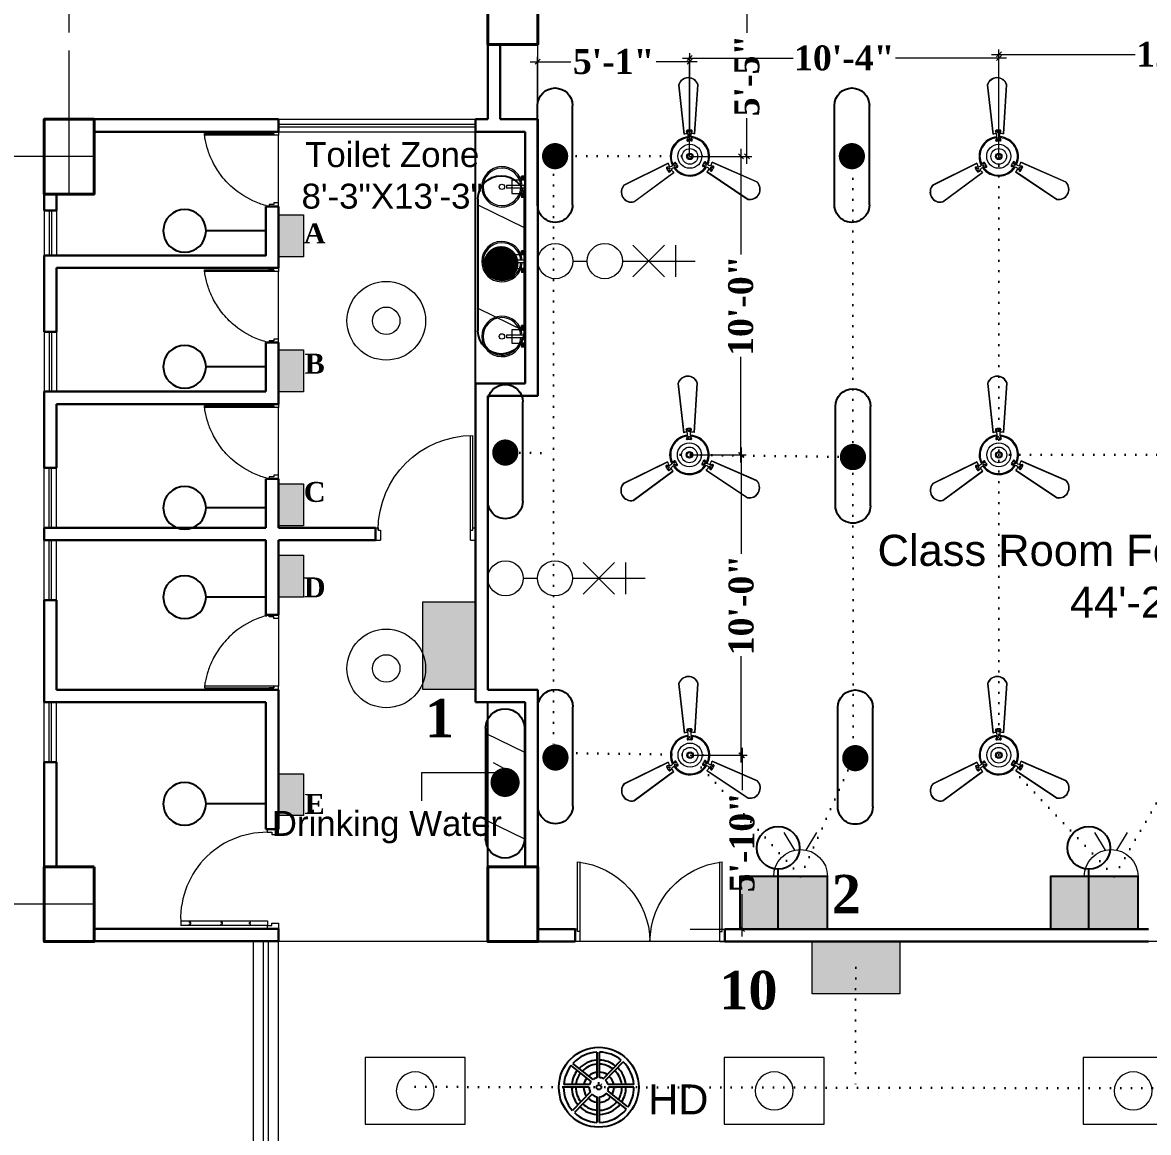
# Model space of a CAD drawing. Header units: inches. Extents: x -12 to 20935469, y -1604 to 24729220.
# Drawn here: x 20824035.2 to 20824486.9, y 24650035 to 24650480.2 of the extents above; entities that cross this region are included whole.
import ezdxf

# ---------------------------------------------------------------- set-up
doc = ezdxf.new("R2010")
doc.units = ezdxf.units.IN
doc.header["$LTSCALE"] = 0.03
doc.header["$MEASUREMENT"] = 0
doc.header["$PDMODE"] = 32
doc.header["$PDSIZE"] = 15
for name, pattern in [('ACAD_ISO02W100', [15, 12, -3]), ('ACAD_ISO08W100', [36, 24, -3, 6, -3]), ('DOT', [0.25, 0, -0.25])]:
    doc.linetypes.add(name, pattern=pattern)
for name, color, linetype, lineweight in [('0-elect.fixture-3 fan', 200, 'Continuous', 20), ('2', 7, 'Continuous', 9), ('CL BOX', 90, 'ACAD_ISO02W100', 0), ('column', 1, 'Continuous', 40), ('Dimiention', 75, 'Continuous', 18), ('Door', 7, 'Continuous', 18), ('E-CF', 4, 'Continuous', 30), ('Glass Line', 252, 'Continuous', 9), ('Grid Line', 252, 'Continuous', 18), ('Hatch', 253, 'Continuous', 15), ('line', 7, 'Continuous', 9), ('Main Wall', 7, 'Continuous', 30), ('STAIR', 46, 'Continuous', 15), ('TOILET FIXTURE', 142, 'Continuous', 5), ('wind.', 150, 'Continuous', 20)]:
    doc.layers.add(name, color=color, linetype=linetype, lineweight=lineweight)
for name, color, linetype in [('DIM TEXT 2025', 7, 'Continuous'), ('FUR', 251, 'Continuous'), ('H', 154, 'Continuous'), ('heat detactor', 8, 'Continuous'), ('SB TEXT', 215, 'DOT'), ('TEXT', 7, 'Continuous'), ('w', 188, 'DOT')]:
    doc.layers.add(name, color=color, linetype=linetype)
doc.styles.add('2', font='swisscl.ttf')
doc.styles.add('RomanS', font='arial.ttf', dxfattribs={"height": 12})
doc.styles.get("Standard").update_dxf_attribs({"font": 'timesbd.ttf'})
doc.dimstyles.new('Standard 8', dxfattribs={"dimtxt": 7, "dimasz": 2, "dimexe": 2, "dimexo": 2, "dimgap": 2, "dimtad": 0, "dimdec": 0, "dimzin": 3, "dimdsep": 46, "dimlunit": 4, "dimtxsty": 'Standard', "dimblk": 'OBLIQUE', "dimcen": 3, "dimdle": 3, "dimclrd": 256, "dimclre": 256, "dimclrt": 256, "dimadec": 0, "dimazin": 0, "dimtfac": 1, "dimtdec": 0, "dimtix": 1, "dimtofl": 0, "dimtmove": 0, "dimatfit": 0, "dimldrblk": 'OBLIQUE', "dimfxl": 1, "dimtolj": 1, "dimtzin": 0, "dimlwd": -1, "dimlwe": -1, "dimarcsym": 0})

# ---------------------------------------------------------------- blocks, each defined once
blk = doc.blocks.new('A$C36295410')
at = {"layer": 'Door'}
for p, q in [((1, 4), (1, 32)), ((2, 0), (2, 31.98)), ((58, 0), (58, 31.98)), ((59, 4), (59, 32)), ((1, 5), (0, 5)), ((59, 5), (60, 5)), ((2, 4), (1, 4)), ((58, 4), (59, 4)), ((2, 0), (0, 0)), ((58, 0), (60, 0))]:
    blk.add_line(p, q, dxfattribs=at)
for centre, start, end in [((-2.53, -0.34), 0.5906, 83.7783), ((62.53, -0.34), 96.2217, 179.4094)]:
    blk.add_arc(centre, 32.53, start, end, dxfattribs=at)
blk = doc.blocks.new('sssss-flat-876')
at = {"layer": 'Door', "linetype": 'Continuous', "ltscale": 3}
blk.add_line((3666.52, 84027.2), (3666.52, 84055.74), dxfattribs=at)
at = {"layer": 'Door', "linetype": 'Continuous', "ltscale": 3, "extrusion": (-7.21527e-09, -3.35624e-18, 1), "elevation": 0}
for points in [[(3666.52, 84057.2), (3666.52, 84055.74), (3668.35, 84055.74), (3668.35, 84056.47), (3670.18, 84056.47), (3670.18, 84057.2)], [(3668.35, 84055.74), (3696.16, 84055.74), (3696.16, 84056.47), (3668.35, 84056.47)]]:
    blk.add_lwpolyline(points, close=True, dxfattribs=at)
at = {"layer": 'Door', "linetype": 'Continuous', "ltscale": 3, "flags": 128}
blk.add_lwpolyline([(3670.18, 84027.2, 0.04096), (3675.47, 84028.9, 0.082496), (3684.93, 84034.78, 0.052187), (3689.72, 84039.97, 0.043988), (3692.86, 84045.05, 0.036571), (3694.75, 84049.63, 0.034751), (3695.92, 84054.2, 0.011435), (3696.16, 84055.74)], format="xyb", dxfattribs=at)
at = {"layer": 'Door', "linetype": 'Continuous', "ltscale": 3}
blk.add_lwpolyline([(3666.52, 84027.2), (3666.52, 84028.66), (3668.35, 84028.66), (3668.35, 84027.93), (3670.18, 84027.93), (3670.18, 84027.2)], close=True, dxfattribs=at)
blk = doc.blocks.new('Door_45')
at = {"layer": 'Door'}
for p, q in [((1.5, 4.97), (1.5, 43.97)), ((3.5, 44.03), (3.5, 4.97)), ((1.5, 40.03), (2.25, 40.03)), ((2.25, 40.03), (2.25, 39.53)), ((2.25, 39.53), (2.75, 39.53)), ((2.75, 39.53), (2.75, 40.03)), ((2.75, 40.03), (3.5, 40.03)), ((1.5, 25.77), (2.25, 25.77)), ((2.25, 25.77), (2.25, 25.27)), ((2.75, 25.77), (3.5, 25.77)), ((2.75, 25.27), (2.75, 25.77)), ((2.25, 25.27), (2.75, 25.27)), ((1.5, 12.57), (2.25, 12.57)), ((2.25, 12.57), (2.25, 13.07)), ((2.25, 13.07), (2.75, 13.07)), ((2.75, 13.07), (2.75, 12.57)), ((2.75, 12.57), (3.5, 12.57)), ((0, -0.03), (0, 4.97)), ((0, 4.97), (1.5, 4.97)), ((3.5, 4.97), (1.5, 4.97)), ((1.5, 4.97), (1.5, 2.97)), ((1.5, 2.97), (2.5, 2.97)), ((2.5, 2.97), (2.5, -0.03)), ((42.5, 3), (42.5, -0.03)), ((43.5, 3), (42.5, 3)), ((45, 5), (43.5, 5)), ((43.5, 5), (43.5, 3)), ((45, -0.03), (45, 5)), ((2.5, -0.03), (0, -0.03)), ((42.5, -0.03), (45, -0.03))]:
    blk.add_line(p, q, dxfattribs=at)
blk.add_arc((4.66, 5.26), 38.84, 359.6233, 94.6685, dxfattribs=at)
blk = doc.blocks.new('7-flat-72')
at = {"layer": 'Glass Line', "color": 8, "ltscale": 20}
for p, q in [((-64476.55, 376959.41), (-64476.55, 376966.61)), ((-64475.47, 376966.61), (-64476.55, 376966.61)), ((-64475.47, 376959.41), (-64475.47, 376966.61)), ((-64478.71, 376960.49), (-64480.33, 376960.49)), ((-64480.33, 376959.52), (-64480.33, 376960.49)), ((-64478.71, 376959.52), (-64480.33, 376959.52)), ((-64480.33, 376959.05), (-64480.33, 376959.41)), ((-64478.71, 376959.41), (-64480.33, 376959.41)), ((-64478.71, 376959.05), (-64480.33, 376959.05)), ((-64480.28, 376959.52), (-64480.28, 376960.49)), ((-64480.15, 376959.52), (-64480.15, 376960.49)), ((-64480.15, 376959.41), (-64480.15, 376959.52)), ((-64479.92, 376959.52), (-64479.92, 376960.49)), ((-64479.52, 376959.52), (-64479.52, 376960.49)), ((-64479.13, 376959.52), (-64479.13, 376960.49)), ((-64478.9, 376959.52), (-64478.9, 376960.49)), ((-64478.89, 376959.41), (-64478.89, 376959.52)), ((-64478.77, 376959.52), (-64478.77, 376960.49)), ((-64478.71, 376959.52), (-64478.71, 376960.49)), ((-64478.71, 376959.05), (-64478.71, 376959.41)), ((-64475.11, 376959.41), (-64476.91, 376959.41)), ((-64476.91, 376959.05), (-64476.91, 376959.41)), ((-64475.11, 376959.05), (-64476.91, 376959.05)), ((-64475.11, 376959.05), (-64475.11, 376959.41)), ((-64473.31, 376960.49), (-64471.69, 376960.49)), ((-64473.31, 376959.52), (-64473.31, 376960.49)), ((-64473.31, 376959.52), (-64471.69, 376959.52)), ((-64473.31, 376959.05), (-64473.31, 376959.41)), ((-64473.31, 376959.41), (-64471.69, 376959.41)), ((-64473.31, 376959.05), (-64471.69, 376959.05)), ((-64473.26, 376959.52), (-64473.26, 376960.49)), ((-64473.13, 376959.52), (-64473.13, 376960.49)), ((-64473.13, 376959.41), (-64473.13, 376959.52)), ((-64472.9, 376959.52), (-64472.9, 376960.49)), ((-64472.5, 376959.52), (-64472.5, 376960.49)), ((-64472.11, 376959.52), (-64472.11, 376960.49)), ((-64471.88, 376959.52), (-64471.88, 376960.49)), ((-64471.87, 376959.41), (-64471.87, 376959.52)), ((-64471.75, 376959.52), (-64471.75, 376960.49)), ((-64471.69, 376959.52), (-64471.69, 376960.49)), ((-64471.69, 376959.05), (-64471.69, 376959.41))]:
    blk.add_line(p, q, dxfattribs=at)
blk.add_circle((-64476.02, 376968.4, 0), 1.08, dxfattribs=at)
for radius, start, end in [(8.1, 273.8334, 266.1883), (7.55, 274.115, 265.9068)]:
    blk.add_arc((-64476.02, 376968.4, 0), radius, start, end, dxfattribs=at)
blk = doc.blocks.new('SFSFSFS-flat-72')
at = {"layer": 'TOILET FIXTURE', "ltscale": 0.2}
blk.add_lwpolyline([(-3918.47, -3608.1), (-3918.47, -3602.7), (-3923.87, -3602.7), (-3923.87, -3608.1)], close=True, dxfattribs=at)
at = {"layer": 'TOILET FIXTURE', "ltscale": 20}
blk.add_blockref('7-flat-72', (60554.84, -380567.16), dxfattribs=at)
blk = doc.blocks.new('$D40')
at = {"layer": 'Door'}
for p, q in [((1, 4), (1, 42)), ((2, 0), (2, 41.99)), ((1, 5), (0, 5)), ((40, 5), (38.99, 5)), ((39, 5), (39, 4)), ((2, 0), (0, 0)), ((2, 4), (1, 4)), ((39, 4), (38, 4)), ((38, 4), (38, 0)), ((40, 0), (38, 0))]:
    blk.add_line(p, q, dxfattribs=at)
blk.add_arc((1, 4), 38, 0, 90, dxfattribs=at)
blk = doc.blocks.new('bulb')
at = {"layer": 'line', "color": 4, "lineweight": 25, "ltscale": 50}
for p, q in [((20823168.7, 24658803.9), (20823168.7, 24658777.61)), ((20823168.7, 24658790.76), (20823209.88, 24658790.76))]:
    blk.add_line(p, q, dxfattribs=at)
blk.add_circle((20823224.56, 24658790.76), 14.68, dxfattribs=at)
blk = doc.blocks.new('FDDF')
at = {"layer": 'line', "color": 6, "linetype": 'Continuous', "lineweight": 25, "ltscale": 50}
for p, q in [((7351582.6, 3307777.3), (7351582.6, 3307351.8)), ((7351732.3, 3307777.3), (7351732.3, 3307351.8))]:
    blk.add_line(p, q, dxfattribs=at)
at = {"layer": 'line', "color": 6, "linetype": 'Continuous', "lineweight": 40, "ltscale": 50, "const_width": 56.1}
blk.add_lwpolyline([(7351657.4, 3307596.9, 1), (7351657.4, 3307540.8, 1)], format="xyb", close=True, dxfattribs=at)
at = {"layer": 'line', "color": 6, "linetype": 'Continuous', "lineweight": 25, "ltscale": 50}
for centre, start, end in [((7351657.4, 3307777.3), 0, 180), ((7351657.4, 3307351.8), 180, 0)]:
    blk.add_arc(centre, 74.8, start, end, dxfattribs=at)
blk = doc.blocks.new('JJUJUJUKI')
at = {"layer": 'line', "color": 6, "ltscale": 50}
for p, q in [((7363094.9, 3291793.9), (7362945.3, 3291866.9)), ((7363094.9, 3291460.9), (7362945.3, 3291533.9))]:
    blk.add_line(p, q, dxfattribs=at)
at = {"layer": 'line', "color": 5, "xscale": -1, "rotation": 180}
blk.add_blockref('FDDF', (11362.6, 6599218.7), dxfattribs=at)
blk = doc.blocks.new('RTRT')
at = {"layer": 'line', "color": 5}
blk.add_blockref('JJUJUJUKI', (0, 0), dxfattribs=at)
blk = doc.blocks.new('JUJUJUKIII')
at = {"layer": 'H', "ltscale": 50, "true_color": 0x999999, "transparency": 33554556}
h = blk.add_hatch(color=253, dxfattribs=at)
h.dxf.hatch_style = 1
h.paths.add_polyline_path([(7363219.9, 3291034.2), (7363425.7, 3291034.2), (7363425.7, 3291376.7), (7363219.9, 3291376.7)])
at = {"layer": 'Dimiention', "color": 4, "ltscale": 50}
blk.add_lwpolyline([(7363219.9, 3291034.2), (7363425.7, 3291034.2), (7363425.7, 3291376.7), (7363219.9, 3291376.7)], close=True, dxfattribs=at)
blk = doc.blocks.new('E-CF')
at = {"layer": '0-elect.fixture-3 fan', "color": 230, "linetype": 'ByBlock', "lineweight": 13, "ltscale": 5}
for p, q in [((-1.45, 6.53), (-2.38, 20.87)), ((-1.35, 6.55), (-2.29, 20.85)), ((3.24, 20.73), (1.65, 6.48)), ((3.34, 20.73), (1.74, 6.45)), ((-19.63, -7.46), (-6.46, -1.71)), ((-19.57, -7.54), (-6.43, -1.8)), ((6.34, -2.1), (19.2, -8.44)), ((6.37, -2.01), (19.25, -8.36)), ((-4.99, -4.44), (-16.92, -12.4)), ((-4.93, -4.51), (-16.88, -12.49)), ((16.28, -13.26), (4.71, -4.73)), ((16.32, -13.17), (4.78, -4.66))]:
    blk.add_line(p, q, dxfattribs=at)
at = {"layer": '0-elect.fixture-3 fan', "color": 232, "linetype": 'ByBlock', "lineweight": 13, "ltscale": 5}
for p, q in [((-0.33, 6.68), (-0.62, 7.28)), ((-0.29, 7.46), (-0.15, 7.2)), ((-0.02, 6.87), (0.23, 7.01)), ((0.48, 7.43), (0.62, 7.18)), ((0.63, 6.66), (0.96, 7.25)), ((-0.35, 5.43), (-0.66, 4.81)), ((-0.35, 4.97), (-0.22, 4.72)), ((0.04, 5.2), (0.29, 5.33)), ((0.42, 4.9), (0.56, 4.65)), ((0.6, 5.41), (0.87, 4.78)), ((-6.08, -2.77), (-6.75, -2.79)), ((-6.68, -3.29), (-6.53, -3.05)), ((-4.99, -2.18), (-4.57, -1.62)), ((-4.52, -2.55), (-4.76, -2.41)), ((-4.53, -3.01), (-3.84, -2.97)), ((-4.46, -2.08), (-4.31, -1.83)), ((-4.13, -2.78), (-3.98, -2.54)), ((4.38, -3.22), (3.69, -3.14)), ((4.03, -2.81), (3.74, -2.8)), ((4.47, -2.17), (4.18, -2.17)), ((4.47, -2.63), (4.47, -2.91)), ((4.87, -2.41), (4.49, -1.83)), ((5.94, -3.05), (6.61, -3.1)), ((-6.31, -3.97), (-6.16, -3.73)), ((-5.94, -3.44), (-6.18, -3.29)), ((-5.62, -3.61), (-6, -4.17)), ((5.44, -3.87), (5.79, -4.45)), ((6.19, -4.13), (5.9, -4.12)), ((5.95, -3.42), (5.94, -3.7)), ((6.6, -3.47), (6.31, -3.46))]:
    blk.add_line(p, q, dxfattribs=at)
at = {"layer": '0-elect.fixture-3 fan', "color": 5, "lineweight": 13}
blk.add_line((0, 0), (0, 0), dxfattribs=at)
at = {"layer": '0-elect.fixture-3 fan', "color": 230, "linetype": 'ByBlock', "lineweight": 13, "ltscale": 5, "extrusion": (0, 0, -1)}
for centre, major_axis, start_param, end_param in [((0.46, 19.91), (-2.12, 2.12), 5.823867, 8.359631), ((0.46, 19.91), (-2.05, 2.05), 5.830329, 8.353169), ((0, 0), (4.72, 4.72), -1.003222, -0.833722), ((0, 0), (4.72, 4.72), -0.690743, -0.521244), ((0, 0), (-4.05, 4.05), 5.068563, 7.021343), ((0, 0), (-3.85, 3.85), 5.085186, 7.003917), ((0, 0), (-4.05, 4.05), 0.879773, 2.832553), ((0, 0), (-3.85, 3.85), 0.896396, 2.815126), ((0, 0), (-4.72, 4.72), 5.068843, 5.238343), ((0, 0), (4.05, 4.05), 1.403372, 3.356151), ((0, 0), (-3.85, 3.85), 2.990791, 4.909522), ((0, 0), (-4.72, 4.72), 2.66197, 2.831469), ((0, 0), (4.72, 4.72), 3.185569, 3.355068), ((0, 0), (4.72, 4.72), 1.403652, 1.573151), ((-17.47, -9.55), (-2.12, 2.12), 3.729471, 6.265236), ((-17.47, -9.55), (-2.05, 2.05), 3.735934, 6.258773), ((17, -10.35), (-2.12, 2.12), 1.635076, 4.170841), ((17, -10.35), (2.05, 2.05), 0.070743, 2.593582)]:
    blk.add_ellipse(centre, major_axis=major_axis, ratio=1, start_param=start_param, end_param=end_param, dxfattribs=at)
at = {"layer": '0-elect.fixture-3 fan', "color": 232, "linetype": 'ByBlock', "lineweight": 13, "ltscale": 5, "extrusion": (0, 0, -1)}
for centre, major_axis, start_param, end_param in [((-0.41, 7.39), (-0.169, 0.169), 5.038692, 7.013305), ((0, 0), (5.4, 5.4), -0.840677, -0.683789), ((-0.22, 7.33), (0.101, 0.101), 3.926991, 10.210176), ((-2.18, 6.1), (-1.37, 1.37), 2.052913, 2.705807), ((0.11, 6.94), (0.101, 0.101), 3.926991, 10.210176), ((0.55, 7.31), (0.101, 0.101), 3.926991, 10.210176), ((2.58, 5.99), (1.46, 1.46), 3.643048, 4.257264), ((0.75, 7.36), (-0.169, 0.169), 0.887007, 2.86162), ((-0.44, 4.71), (0.169, 0.169), 2.26283, 4.381754), ((-0.28, 4.84), (0.101, 0.101), 3.926991, 10.210176), ((0, 0), (3.17, 3.17), -0.878763, -0.645703), ((0.17, 5.27), (0.101, 0.101), 3.926991, 10.210176), ((0.49, 4.78), (0.101, 0.101), 3.926991, 10.210176), ((0.66, 4.68), (0.169, 0.169), 0.376965, 2.49589), ((-6.75, -3.02), (0.169, 0.169), 3.505001, 5.479614), ((0, 0), (-5.4, 5.4), 4.91891, 5.075797), ((-6.6, -3.17), (0.101, 0.101), 3.926991, 10.210176), ((-6.06, -3.36), (0.101, 0.101), 3.926991, 10.210176), ((-6.47, -0.75), (1.46, 1.46), 1.548653, 2.162869), ((-4.19, -4.93), (-1.37, 1.37), 6.241703, 6.894597), ((-4.64, -2.48), (-0.101, 0.101), 5.497787, 11.780972), ((-4.38, -1.76), (-0.169, 0.169), 6.136552, 8.255476), ((-4.38, -1.96), (-0.101, 0.101), 5.497787, 11.780972), ((-4.05, -2.66), (0.101, 0.101), 3.926991, 10.210176), ((0, 0), (-3.17, 3.17), 4.880824, 5.113884), ((-3.86, -2.73), (0.169, 0.169), 0.168435, 2.287359), ((3.72, -2.9), (0.169, 0.169), 2.471361, 4.590285), ((0, 0), (-3.17, 3.17), 2.786429, 3.019489), ((3.89, -2.81), (0.101, 0.101), 3.926991, 10.210176), ((4.29, -1.97), (-0.169, 0.169), 5.928021, 8.046946), ((4.33, -2.17), (0.101, 0.101), 3.926991, 10.210176), ((4.47, -2.77), (0.101, 0.101), 3.926991, 10.210176), ((3.89, -5.22), (-1.46, 1.46), 1.025054, 1.63927), ((6.36, -1.16), (1.37, 1.37), 2.576511, 3.229406), ((6.6, -3.33), (-0.169, 0.169), 0.849902, 2.824515), ((-6.19, -4.04), (0.169, 0.169), 1.373501, 3.348114), ((-6.24, -3.85), (0.101, 0.101), 3.926991, 10.210176), ((6, -4.32), (-0.169, 0.169), 2.981402, 4.956015), ((5.95, -3.56), (-0.101, 0.101), 5.497787, 11.780972), ((6.05, -4.13), (0.101, 0.101), 3.926991, 10.210176), ((0, 0), (-5.4, 5.4), 2.824515, 2.981402), ((6.45, -3.47), (-0.101, 0.101), 5.497787, 11.780972)]:
    blk.add_ellipse(centre, major_axis=major_axis, ratio=1, start_param=start_param, end_param=end_param, dxfattribs=at)
at = {"layer": '0-elect.fixture-3 fan', "linetype": 'ByBlock', "lineweight": 13, "ltscale": 5, "extrusion": (0, 0, -1)}
blk.add_ellipse((0.01, 0.03), major_axis=(-2.47, 2.47), ratio=1, start_param=5.497787, end_param=11.780972, dxfattribs=at)
at = {"layer": '0-elect.fixture-3 fan', "color": 200, "linetype": 'ByBlock', "lineweight": 13, "ltscale": 5, "extrusion": (0, 0, -1)}
blk.add_ellipse((0, 0), major_axis=(-1.61, 1.61), ratio=1, start_param=5.497787, end_param=11.780972, dxfattribs=at)
at = {"layer": '0-elect.fixture-3 fan', "color": 190, "linetype": 'ByBlock', "lineweight": 13, "ltscale": 5, "extrusion": (0, 0, -1)}
for major_axis, start_param, end_param in [((0.666, 0.666), 3.926991, 10.210176), ((-0.461, 0.461), 5.497787, 11.780972)]:
    blk.add_ellipse((0, 0), major_axis=major_axis, ratio=1, start_param=start_param, end_param=end_param, dxfattribs=at)
blk = doc.blocks.new('_Oblique')
at = {"color": 0, "linetype": 'ByBlock', "lineweight": -2}
blk.add_line((-0.5, -0.5), (0.5, 0.5), dxfattribs=at)
blk = doc.blocks.new('*D113')
at = {"layer": 'Defpoints', "color": 0, "transparency": 16777216}
for p in [(20824426.84, 24650467.41), (20824577.32, 24650434.31), (20824426.84, 24650426.49)]:
    blk.add_point(p, dxfattribs=at)
at = {"layer": 'DIM TEXT 2025', "lineweight": 0, "transparency": 16777216}
for p, q in [((20824423.84, 24650467.41), (20824481.5, 24650467.41)), ((20824426.84, 24650426.49), (20824426.84, 24650469.41)), ((20824580.32, 24650467.41), (20824522.66, 24650467.41)), ((20824577.32, 24650434.31), (20824577.32, 24650469.41))]:
    blk.add_line(p, q, dxfattribs=at)
at = {"layer": 'DIM TEXT 2025', "lineweight": 0, "transparency": 16777216, "xscale": 2, "yscale": 2, "zscale": 2, "rotation": 180}
blk.add_blockref('_Oblique', (20824426.84, 24650467.41), dxfattribs=at)
at = {"layer": 'DIM TEXT 2025', "lineweight": 0, "transparency": 16777216, "xscale": 2, "yscale": 2, "zscale": 2}
blk.add_blockref('_Oblique', (20824577.32, 24650467.41), dxfattribs=at)
at = {"layer": 'DIM TEXT 2025', "lineweight": 0, "transparency": 16777216, "insert": (20824502.08, 24650467.41), "char_height": 10, "attachment_point": 5}
blk.add_mtext('\\A1;12\'-6"', dxfattribs=at)
blk = doc.blocks.new('*D114')
at = {"layer": 'Defpoints', "color": 0, "transparency": 16777216}
for p in [(20824302.87, 24650465.93), (20824302.87, 24650434.31), (20824426.84, 24650434.31)]:
    blk.add_point(p, dxfattribs=at)
at = {"layer": 'DIM TEXT 2025', "lineweight": 0, "transparency": 16777216}
for p, q in [((20824302.87, 24650434.31), (20824302.87, 24650467.93)), ((20824426.84, 24650434.31), (20824426.84, 24650467.93)), ((20824299.87, 24650465.93), (20824344.27, 24650465.93)), ((20824429.84, 24650465.93), (20824385.43, 24650465.93))]:
    blk.add_line(p, q, dxfattribs=at)
at = {"layer": 'DIM TEXT 2025', "lineweight": 0, "transparency": 16777216, "xscale": 2, "yscale": 2, "zscale": 2, "rotation": 180}
blk.add_blockref('_Oblique', (20824302.87, 24650465.93), dxfattribs=at)
at = {"layer": 'DIM TEXT 2025', "lineweight": 0, "transparency": 16777216, "xscale": 2, "yscale": 2, "zscale": 2}
blk.add_blockref('_Oblique', (20824426.84, 24650465.93), dxfattribs=at)
at = {"layer": 'DIM TEXT 2025', "lineweight": 0, "transparency": 16777216, "insert": (20824364.85, 24650465.93), "char_height": 10, "attachment_point": 5}
blk.add_mtext('\\A1;10\'-4"', dxfattribs=at)
blk = doc.blocks.new('*D115')
at = {"layer": 'Defpoints', "color": 0, "transparency": 16777216}
for p in [(20824241.83, 24650464.48), (20824241.83, 24650426.99), (20824302.81, 24650426.49)]:
    blk.add_point(p, dxfattribs=at)
at = {"layer": 'DIM TEXT 2025', "lineweight": 0, "transparency": 16777216}
for p, q in [((20824238.83, 24650464.48), (20824255.2, 24650464.48)), ((20824241.83, 24650426.99), (20824241.83, 24650466.48)), ((20824305.81, 24650464.48), (20824289.43, 24650464.48)), ((20824302.81, 24650426.49), (20824302.81, 24650466.48))]:
    blk.add_line(p, q, dxfattribs=at)
at = {"layer": 'DIM TEXT 2025', "lineweight": 0, "transparency": 16777216, "xscale": 2, "yscale": 2, "zscale": 2, "rotation": 180}
blk.add_blockref('_Oblique', (20824241.83, 24650464.48), dxfattribs=at)
at = {"layer": 'DIM TEXT 2025', "lineweight": 0, "transparency": 16777216, "xscale": 2, "yscale": 2, "zscale": 2}
blk.add_blockref('_Oblique', (20824302.81, 24650464.48), dxfattribs=at)
at = {"layer": 'DIM TEXT 2025', "lineweight": 0, "transparency": 16777216, "insert": (20824272.32, 24650464.48), "char_height": 10, "attachment_point": 5}
blk.add_mtext('\\A1;5\'-1"', dxfattribs=at)
blk = doc.blocks.new('*D304')
at = {"layer": 'Defpoints', "color": 0, "transparency": 16777216}
for p in [(20824302.91, 24650491.38), (20824325.79, 24650491.38), (20824302.92, 24650426.49)]:
    blk.add_point(p, dxfattribs=at)
at = {"layer": 'DIM TEXT 2025', "lineweight": 0, "transparency": 16777216}
for p, q in [((20824302.91, 24650491.38), (20824327.79, 24650491.38)), ((20824325.79, 24650494.38), (20824325.79, 24650476.05)), ((20824325.79, 24650423.49), (20824325.79, 24650441.82)), ((20824302.92, 24650426.49), (20824327.79, 24650426.49))]:
    blk.add_line(p, q, dxfattribs=at)
at = {"layer": 'DIM TEXT 2025', "lineweight": 0, "transparency": 16777216, "xscale": 2, "yscale": 2, "zscale": 2}
for p, rotation in [((20824325.79, 24650491.38), 90), ((20824325.79, 24650426.49), 270)]:
    blk.add_blockref('_Oblique', p, dxfattribs=dict(at, rotation=rotation))
at = {"layer": 'DIM TEXT 2025', "lineweight": 0, "transparency": 16777216, "insert": (20824325.79, 24650458.94), "char_height": 10, "attachment_point": 5, "rotation": 90}
blk.add_mtext('\\A1;5\'-5"', dxfattribs=at)
blk = doc.blocks.new('*D305')
at = {"layer": 'Defpoints', "color": 0, "transparency": 16777216}
for p in [(20824302.81, 24650426.49), (20824302.7, 24650306.78), (20824323.34, 24650306.78)]:
    blk.add_point(p, dxfattribs=at)
at = {"layer": 'DIM TEXT 2025', "lineweight": 0, "transparency": 16777216}
for p, q in [((20824323.34, 24650429.49), (20824323.34, 24650387.21)), ((20824302.81, 24650426.49), (20824325.34, 24650426.49)), ((20824323.34, 24650303.78), (20824323.34, 24650346.06)), ((20824302.7, 24650306.78), (20824325.34, 24650306.78))]:
    blk.add_line(p, q, dxfattribs=at)
at = {"layer": 'DIM TEXT 2025', "lineweight": 0, "transparency": 16777216, "xscale": 2, "yscale": 2, "zscale": 2}
for p, rotation in [((20824323.34, 24650426.49), 90), ((20824323.34, 24650306.78), 270)]:
    blk.add_blockref('_Oblique', p, dxfattribs=dict(at, rotation=rotation))
at = {"layer": 'DIM TEXT 2025', "lineweight": 0, "transparency": 16777216, "insert": (20824323.34, 24650366.64), "char_height": 10, "attachment_point": 5, "rotation": 90}
blk.add_mtext('\\A1;10\'-0"', dxfattribs=at)
blk = doc.blocks.new('*D306')
at = {"layer": 'Defpoints', "color": 0, "transparency": 16777216}
for p in [(20824302.7, 24650306.78), (20824302.98, 24650186.33), (20824323.5, 24650186.33)]:
    blk.add_point(p, dxfattribs=at)
at = {"layer": 'DIM TEXT 2025', "lineweight": 0, "transparency": 16777216}
for p, q in [((20824323.5, 24650309.78), (20824323.5, 24650267.14)), ((20824302.7, 24650306.78), (20824325.5, 24650306.78)), ((20824323.5, 24650183.33), (20824323.5, 24650225.98)), ((20824302.98, 24650186.33), (20824325.5, 24650186.33))]:
    blk.add_line(p, q, dxfattribs=at)
at = {"layer": 'DIM TEXT 2025', "lineweight": 0, "transparency": 16777216, "xscale": 2, "yscale": 2, "zscale": 2}
for p, rotation in [((20824323.5, 24650306.78), 90), ((20824323.5, 24650186.33), 270)]:
    blk.add_blockref('_Oblique', p, dxfattribs=dict(at, rotation=rotation))
at = {"layer": 'DIM TEXT 2025', "lineweight": 0, "transparency": 16777216, "insert": (20824323.5, 24650246.56), "char_height": 10, "attachment_point": 5, "rotation": 90}
blk.add_mtext('\\A1;10\'-0"', dxfattribs=at)
blk = doc.blocks.new('*D205')
at = {"layer": 'Defpoints', "color": 0, "transparency": 16777216}
for p in [(20824302.98, 24650186.33), (20824302.98, 24650116.57), (20824323.87, 24650116.57)]:
    blk.add_point(p, dxfattribs=at)
at = {"layer": 'DIM TEXT 2025', "lineweight": 0, "transparency": 16777216}
for p, q in [((20824323.87, 24650189.33), (20824323.87, 24650172.27)), ((20824302.98, 24650186.33), (20824325.87, 24650186.33)), ((20824323.87, 24650113.57), (20824323.87, 24650130.64)), ((20824302.98, 24650116.57), (20824325.87, 24650116.57))]:
    blk.add_line(p, q, dxfattribs=at)
at = {"layer": 'DIM TEXT 2025', "lineweight": 0, "transparency": 16777216, "xscale": 2, "yscale": 2, "zscale": 2}
for p, rotation in [((20824323.87, 24650186.33), 90), ((20824323.87, 24650116.57), 270)]:
    blk.add_blockref('_Oblique', p, dxfattribs=dict(at, rotation=rotation))
at = {"layer": 'DIM TEXT 2025', "lineweight": 0, "transparency": 16777216, "insert": (20824323.87, 24650151.45), "char_height": 10, "attachment_point": 5, "rotation": 90}
blk.add_mtext('\\A1;5\'-10"', dxfattribs=at)
blk = doc.blocks.new('fgftrfteter')
at = {"layer": 'Dimiention', "color": 4, "ltscale": 50}
for p, q in [((4580894.6, 2288122.5), (4580807.5, 2288269.4)), ((4580988.8, 2288122.5), (4581075.8, 2288269.4)), ((4580719.7, 2287905.6), (4581163.6, 2287905.6))]:
    blk.add_line(p, q, dxfattribs=at)
blk.add_arc((4580941.7, 2287905.6), 221.9, 0, 180, dxfattribs=at)
blk = doc.blocks.new('2PIN')
at = {"layer": 'H', "true_color": 0x000000, "transparency": 33554567}
h = blk.add_hatch(color=18, dxfattribs=at)
h.dxf.hatch_style = 1
h.paths.add_polyline_path([(20823026.99, 24658981.16), (20822972.29, 24658981.16), (20822972.29, 24658948.3), (20823026.99, 24658948.3)])
blk.add_lwpolyline([(20822972.29, 24658981.16), (20823026.99, 24658981.16), (20823026.99, 24658948.3), (20822972.29, 24658948.3)], close=True)
at = {"layer": '2', "color": 6, "lineweight": 25, "transparency": 33554648, "xscale": 0.07559514081214198, "yscale": 0.07559514081214198, "zscale": 0.07559514081214198}
blk.add_blockref('fgftrfteter', (20476692.14, 24486026.62), dxfattribs=at)
blk = doc.blocks.new('GGGFGFG')
at = {"layer": 'line', "color": 4, "ltscale": 50}
for p, q in [((7356688.2, 3293208.1), (7357003, 3293208.1)), ((7356688.2, 3292998.4), (7356688.2, 3293208.1)), ((7357003, 3293208.1), (7357003, 3292998.4)), ((7357003, 3292998.4), (7356688.2, 3292998.4))]:
    blk.add_line(p, q, dxfattribs=at)
blk.add_circle((7356845.6, 3293103.2), 59.6, dxfattribs=at)
blk = doc.blocks.new('GYTT')
at = {"layer": 'line', "color": 4, "ltscale": 50}
for radius in [19.73, 6.87]:
    blk.add_circle((20859470.76, -1441350.36), radius, dxfattribs=at)
blk = doc.blocks.new('gy')
at = {"layer": 'Dimiention', "color": 18, "ltscale": 50, "true_color": 0x000000}
for p, q in [((3543686.26, 5183217.13), (3543686.26, 5183211.14)), ((3543688.4, 5183217.13), (3543694.39, 5183211.14)), ((3543694.39, 5183217.13), (3543688.4, 5183211.14)), ((3543696.38, 5183214.14), (3543682.58, 5183214.14)), ((3543705.77, 5183214.14), (3543703.06, 5183214.14))]:
    blk.add_line(p, q, dxfattribs=at)
for centre in [(3543699.72, 5183214.14), (3543709.11, 5183214.14)]:
    blk.add_circle(centre, 3.34, dxfattribs=at)
blk = doc.blocks.new('GRID')
at = {"layer": 'Grid Line', "color": 252, "linetype": 'ACAD_ISO08W100', "lineweight": 9, "ltscale": 80, "true_color": 0x939598}
for p, q in [((20820144.28, 24639296.33), (20820144.28, 24639521.54)), ((20820154.14, 24639311.34), (20819943.28, 24639311.34)), ((20820154.14, 24639011.47), (20819943.28, 24639011.47))]:
    blk.add_line(p, q, dxfattribs=at)
blk = doc.blocks.new('heat detaCTOR')
for p, q in [((20826806.99, 24664335.71), (20826806.99, 24664325.41)), ((20826808.1, 24664325.48), (20826808.1, 24664335.73)), ((20826804.72, 24664323.99), (20826796.69, 24664330.35)), ((20826805.53, 24664324.77), (20826797.4, 24664331.19)), ((20826809.56, 24664325.06), (20826816.75, 24664332.51)), ((20826810.46, 24664324.4), (20826817.58, 24664331.78)), ((20826803.91, 24664321.62), (20826793.66, 24664321.62)), ((20826804.07, 24664322.73), (20826793.7, 24664322.73)), ((20826819.48, 24664313.72), (20826811.36, 24664320.16)), ((20826821.85, 24664322.73), (20826811.48, 24664322.73)), ((20826821.9, 24664321.62), (20826811.65, 24664321.62)), ((20826804.41, 24664319.72), (20826797.2, 24664312.27)), ((20826805.09, 24664318.84), (20826797.97, 24664311.46)), ((20826806.99, 24664317.83), (20826806.99, 24664307.52)), ((20826808.1, 24664307.5), (20826808.1, 24664317.77)), ((20826818.83, 24664312.83), (20826810.79, 24664319.19))]:
    blk.add_line(p, q)
at = {"layer": 'heat detactor'}
for radius in [16.02, 0.961]:
    blk.add_circle((20826807.78, 24664321.62), radius, dxfattribs=at)
at = {"layer": 'heat detactor', "ltscale": 50}
for radius, start, end in [(14.12, 93.1805, 137.2895), (14.12, 50.5228, 88.685), (14.12, 141.7875, 175.4795), (9.26, 95.4082, 134.2403), (9.26, 53.6686, 87.7533), (14.12, 4.5205, 46.0244), (9.26, 141.9072, 172.3309), (6.08, 142.0004, 169.5114), (6.08, 97.3867, 131.5175), (3.87, 101.6639, 125.5893), (6.08, 56.4828, 86.9346), (3.87, 62.6166, 85.1763), (3.87, 16.6343, 45.9836), (6.08, 10.4886, 45.9945), (9.26, 7.6691, 45.9996), (14.12, 179.9779, 221.5042), (9.26, 180, 218.3584), (6.08, 180, 215.5442), (3.87, 180, 209.4431), (3.87, 142.2004, 163.3657), (1.65, 78.6551, 101.3184), (1.65, 42.0404, 45.9436), (3.87, 337.7128, 0), (6.08, 331.7846, 0), (9.26, 329.0619, 0), (14.12, 326.0126, 0.0221), (6.08, 226.0325, 262.6133), (3.87, 226.0434, 258.3361), (3.87, 274.8237, 321.1017), (6.08, 273.0654, 321.3017), (9.26, 272.2467, 321.395), (14.12, 226.0026, 266.8195), (9.26, 226.0274, 264.5918), (14.12, 271.315, 321.5146)]:
    blk.add_arc((20826807.78, 24664321.62), radius, start, end, dxfattribs=at)
at = {"layer": 'heat detactor'}
for start, end in [(94.5899, 135.3638), (52.5077, 88.0926), (6.5061, 46.0017), (141.8685, 173.4939), (180, 219.5193), (327.9383, 0), (226.0253, 265.4101), (271.9074, 321.4336)]:
    blk.add_arc((20826807.78, 24664321.62), 10.91, start, end, dxfattribs=at)
at = {"insert": (20826827.55, 24664322.73), "char_height": 12, "attachment_point": 1, "style": 'RomanS'}
blk.add_mtext_dynamic_manual_height_columns('HD', width=23.193, gutter_width=60, heights=[0], dxfattribs=at)

msp = doc.modelspace()

# ---------------------------------------------------------------- linework, layer by layer
for p, q in [((20824216.85, 24650335.45), (20824216.85, 24650436.41)), ((20824221.85, 24650141.52), (20824221.85, 24650207.56)), ((20824132.85, 24650116.72), (20824137.85, 24650116.72))]:
    msp.add_line(p, q)
at = {"layer": 'column', "lineweight": 40, "ltscale": 20}
for points in [[(20824241.85, 24650501.41), (20824221.85, 24650501.41), (20824221.85, 24650471.41), (20824241.85, 24650471.41)], [(20824063.88, 24650441.41), (20824043.88, 24650441.41), (20824043.88, 24650411.41), (20824063.88, 24650411.41)], [(20824063.88, 24650141.54), (20824043.88, 24650141.54), (20824043.88, 24650111.54), (20824063.88, 24650111.54)], [(20824241.85, 24650141.52), (20824221.85, 24650141.52), (20824221.85, 24650111.54), (20824241.85, 24650111.54)]]:
    msp.add_lwpolyline(points, close=True, dxfattribs=at)
at = {"layer": 'Hatch', "lineweight": 5}
msp.add_line((20824241.85, 24650441.41), (20824241.85, 24650471.39), dxfattribs=at)
at = {"layer": 'Hatch', "lineweight": 0}
msp.add_lwpolyline([(20824137.87, 24650111.69), (20824959.82, 24650111.7), (20824959.82, 24650426.58), (20825139.37, 24650426.41), (20825139.37, 24650111.55), (20825973.37, 24650111.51), (20825973.37, 24649991.53), (20825869.37, 24649991.53), (20825594.37, 24649991.53), (20825279.37, 24649991.39), (20825279.37, 24649850.39), (20824959.82, 24649850.39), (20824959.82, 24649991.53), (20824137.87, 24649991.35)], close=True, dxfattribs=at)
at = {"layer": 'Main Wall', "lineweight": 30}
for p, q in [((20824221.85, 24650441.41), (20824221.85, 24650471.41)), ((20824226.85, 24650441.41), (20824226.85, 24650471.41)), ((20824063.88, 24650441.41), (20824137.85, 24650441.41)), ((20824137.85, 24650436.41), (20824137.85, 24650441.41)), ((20824216.85, 24650441.41), (20824221.85, 24650441.41)), ((20824216.85, 24650436.41), (20824216.85, 24650441.41)), ((20824226.85, 24650441.41), (20824241.85, 24650441.41)), ((20824241.85, 24650330.45), (20824241.85, 24650441.41)), ((20824063.88, 24650436.41), (20824137.85, 24650436.41)), ((20824216.85, 24650436.41), (20824236.85, 24650436.41)), ((20824236.85, 24650335.45), (20824236.85, 24650436.41)), ((20824043.88, 24650404.79), (20824043.88, 24650411.41)), ((20824132.85, 24650406.41), (20824137.85, 24650406.41)), ((20824043.88, 24650356.18), (20824043.88, 24650386.79)), ((20824137.85, 24650381.79), (20824048.88, 24650381.79)), ((20824132.85, 24650351.79), (20824132.85, 24650332.18)), ((20824137.85, 24650351.79), (20824132.85, 24650351.79)), ((20824132.85, 24650332.18), (20824043.88, 24650332.18)), ((20824043.88, 24650301.56), (20824043.88, 24650332.18)), ((20824216.85, 24650277.56), (20824216.85, 24650335.45)), ((20824216.85, 24650335.45), (20824236.85, 24650335.45)), ((20824221.85, 24650212.56), (20824221.85, 24650330.45)), ((20824221.85, 24650330.45), (20824241.85, 24650330.45)), ((20824137.85, 24650327.18), (20824048.88, 24650327.18)), ((20824048.88, 24650327.18), (20824048.88, 24650301.56)), ((20824043.88, 24650301.56), (20824048.88, 24650301.56)), ((20824137.85, 24650297.18), (20824132.85, 24650297.18)), ((20824043.88, 24650277.56), (20824132.85, 24650277.56)), ((20824043.88, 24650272.56), (20824043.88, 24650277.56)), ((20824176.85, 24650272.56), (20824176.85, 24650277.56)), ((20824216.85, 24650207.56), (20824216.85, 24650277.56)), ((20824132.85, 24650272.56), (20824043.88, 24650272.56)), ((20824132.85, 24650242.56), (20824132.85, 24650272.56)), ((20824137.85, 24650242.56), (20824137.85, 24650272.56)), ((20824176.85, 24650272.56), (20824137.85, 24650272.56)), ((20824048.88, 24650248.56), (20824043.88, 24650248.56)), ((20824043.88, 24650207.56), (20824043.88, 24650248.56)), ((20824048.88, 24650248.56), (20824048.88, 24650212.56)), ((20824137.85, 24650242.56), (20824132.85, 24650242.56)), ((20824137.85, 24650212.56), (20824048.88, 24650212.56)), ((20824137.85, 24650156.72), (20824137.85, 24650212.56)), ((20824221.85, 24650212.56), (20824241.85, 24650212.56)), ((20824241.85, 24650141.54), (20824241.85, 24650212.56)), ((20824132.85, 24650207.56), (20824043.88, 24650207.56)), ((20824132.85, 24650156.72), (20824132.85, 24650207.56)), ((20824216.85, 24650207.56), (20824236.85, 24650207.56)), ((20824236.85, 24650141.54), (20824236.85, 24650207.56)), ((20824043.88, 24650141.54), (20824043.88, 24650183.56)), ((20824048.88, 24650183.56), (20824043.88, 24650183.56)), ((20824048.88, 24650183.56), (20824048.88, 24650141.54)), ((20824137.85, 24650156.72), (20824132.85, 24650156.72)), ((20824137.85, 24650116.72), (20824063.88, 24650116.72)), ((20824137.85, 24650116.72), (20824137.85, 24650111.69)), ((20824241.87, 24650116.55), (20824256.87, 24650116.55)), ((20824256.87, 24650116.55), (20824256.87, 24650111.55)), ((20824486.88, 24650116.56), (20824316.87, 24650116.56)), ((20824316.87, 24650116.56), (20824316.87, 24650111.56)), ((20824137.85, 24650111.69), (20824063.88, 24650111.69)), ((20824256.87, 24650111.55), (20824241.87, 24650111.55)), ((20824486.88, 24650111.56), (20824316.87, 24650111.56))]:
    msp.add_line(p, q, dxfattribs=at)
for points in [[(20824048.88, 24650411.41), (20824048.88, 24650404.79)], [(20824132.85, 24650406.41), (20824132.85, 24650386.79), (20824043.88, 24650386.79)], [(20824048.88, 24650404.79), (20824043.88, 24650404.79)], [(20824137.85, 24650406.41), (20824137.85, 24650381.79)], [(20824048.88, 24650381.79), (20824048.88, 24650356.18)], [(20824048.88, 24650356.18), (20824043.88, 24650356.18)], [(20824137.85, 24650351.79), (20824137.85, 24650327.18)], [(20824132.85, 24650297.18), (20824132.85, 24650277.56)], [(20824137.85, 24650297.18), (20824137.85, 24650277.56)], [(20824137.85, 24650277.56), (20824176.85, 24650277.56)]]:
    msp.add_lwpolyline(points, dxfattribs=at)
at = {"layer": 'STAIR', "color": 253, "lineweight": 5}
for p, q in [((20824231.45, 24650179.25), (20824224.15, 24650183.29)), ((20824231.45, 24650179.25), (20824195.21, 24650179.25)), ((20824195.21, 24650179.25), (20824195.21, 24650168.01)), ((20824231.45, 24650179.25), (20824224.15, 24650175.22))]:
    msp.add_line(p, q, dxfattribs=at)
at = {"layer": 'w', "linetype": 'DOT', "lineweight": 30, "ltscale": 550, "transparency": 33554661}
for p, q in [((20824248.15, 24650427.5), (20824248.21, 24650187.35)), ((20824426.8, 24650426.87), (20824426.86, 24650186.71)), ((20824248.84, 24650426.58), (20824310.82, 24650426.58)), ((20824360.88, 24650426.58), (20824367.89, 24650426.58)), ((20824368.29, 24650425.98), (20824368.35, 24650185.83)), ((20824426.84, 24650426.49), (20824434.68, 24650426.49)), ((20824226.23, 24650307.7), (20824248.18, 24650307.43)), ((20824294.81, 24650306.84), (20824368.32, 24650305.91)), ((20824426.85, 24650306.82), (20824508.88, 24650306.82)), ((20824249.14, 24650187.25), (20824310.88, 24650186.32)), ((20824347.3, 24650137.69), (20824302.99, 24650186.37)), ((20824347.3, 24650137.69), (20824368.6, 24650185.45)), ((20824426.84, 24650186.33), (20824434.74, 24650186.33)), ((20824473.1, 24650137.69), (20824426.86, 24650186.32)), ((20824473.1, 24650137.69), (20824501.08, 24650186.2)), ((20824369.41, 24650100.98), (20824369.32, 24650052.94)), ((20824192.73, 24650053.28), (20825039.82, 24650051.68))]:
    msp.add_line(p, q, dxfattribs=at)
at = {"layer": 'wind.'}
for p, q in [((20824137.85, 24650441.41), (20824216.85, 24650441.41)), ((20824137.85, 24650439.41), (20824216.85, 24650439.41)), ((20824137.85, 24650438.41), (20824216.85, 24650438.41)), ((20824137.85, 24650436.41), (20824216.85, 24650436.41)), ((20824043.88, 24650404.79), (20824043.88, 24650386.79)), ((20824045.88, 24650404.79), (20824045.88, 24650386.79)), ((20824046.88, 24650404.79), (20824046.88, 24650386.79)), ((20824048.88, 24650404.79), (20824048.88, 24650386.79)), ((20824043.88, 24650356.18), (20824043.88, 24650332.18)), ((20824045.88, 24650356.18), (20824045.88, 24650332.18)), ((20824046.88, 24650356.18), (20824046.88, 24650332.18)), ((20824048.88, 24650356.18), (20824048.88, 24650332.18)), ((20824043.88, 24650277.56), (20824043.88, 24650301.56)), ((20824045.88, 24650277.56), (20824045.88, 24650301.56)), ((20824046.88, 24650277.56), (20824046.88, 24650301.56)), ((20824048.88, 24650277.56), (20824048.88, 24650301.56)), ((20824043.88, 24650248.56), (20824043.88, 24650272.56)), ((20824045.88, 24650248.56), (20824045.88, 24650272.56)), ((20824046.88, 24650248.56), (20824046.88, 24650272.56)), ((20824048.88, 24650248.56), (20824048.88, 24650272.56)), ((20824043.88, 24650183.56), (20824043.88, 24650207.56)), ((20824045.88, 24650183.56), (20824045.88, 24650207.56)), ((20824046.88, 24650183.56), (20824046.88, 24650207.56)), ((20824048.88, 24650183.56), (20824048.88, 24650207.56)), ((20824127.87, 24649991.49), (20824127.87, 24650111.67)), ((20824131.87, 24649991.35), (20824131.87, 24650111.67)), ((20824133.87, 24649991.35), (20824133.87, 24650111.67)), ((20824137.87, 24649991.35), (20824137.87, 24650111.67))]:
    msp.add_line(p, q, dxfattribs=at)

# ---------------------------------------------------------------- block references
msp.add_blockref('GRID', (3909.6, 11115.07))
at = {"xscale": -0.5837749611745884, "yscale": 0.5837749611745884, "zscale": 0.5837749611745884}
for p in [(32980177.34, 10255211.98), (32980177.34, 10255157.5), (32980177.34, 10255100.88), (32980177.34, 10255065.05), (32980177.34, 10254982.19)]:
    msp.add_blockref('bulb', p, dxfattribs=at)
for name, p, xscale, yscale, zscale, rotation in [('bulb', (35219522.94, 12494072.06), 0.5837749611745884, 0.5837749611745884, 0.5837749611745884, 90.00000004090228), ('bulb', (35219647.53, 12494072.06), 0.5837749611745884, 0.5837749611745884, 0.5837749611745884, 90.00000004090228), ('2PIN', (34212879.4, 8795182.52), -0.6429687876420657, 0.6429687876420657, 0.6429687876420657, 2.205941029842506e-07), ('2PIN', (34213004, 8795182.52), -0.6429687876420657, 0.6429687876420657, 0.6429687876420657, 2.205941029842506e-07)]:
    msp.add_blockref(name, p, dxfattribs=dict(xscale=xscale, yscale=yscale, zscale=zscale, rotation=rotation))
at = {"layer": 'CL BOX', "color": 5, "transparency": 33554457, "xscale": -0.127552882082143, "yscale": 0.127552882082143, "zscale": 0.127552882082143, "rotation": 359.9998993550784}
for p in [(21762578.85, 24230005.23), (21762722.85, 24230005.23), (21762866.85, 24230005.23)]:
    msp.add_blockref('GGGFGFG', p, dxfattribs=at)
at = {"layer": 'Dimiention', "xscale": 2.112111447955701, "yscale": 2.112111447955701, "zscale": 2.112111447955701, "rotation": 180}
for p in [(28308957.52, 35597910.41), (28308937.52, 35597783.19)]:
    msp.add_blockref('gy', p, dxfattribs=at)
at = {"layer": 'Door', "ltscale": 20, "xscale": -1}
for p in [(20827804.37, 24566379.21), (20827804.37, 24566324.59), (20827804.37, 24566269.98)]:
    msp.add_blockref('sssss-flat-876', p, dxfattribs=at)
at = {"layer": 'Door', "xscale": -1}
msp.add_blockref('$D40', (20824216.85, 24650272.56), dxfattribs=at)
at = {"layer": 'Door', "ltscale": 20, "rotation": 180}
msp.add_blockref('sssss-flat-876', (20827804.37, 24734269.76), dxfattribs=at)
at = {"layer": 'Door', "color": 250, "ltscale": 20, "xscale": 0.8888888888759539, "yscale": 0.8888888888759539, "zscale": 0.8888888888759539, "rotation": 90.00000000000001}
msp.add_blockref('Door_45', (20824137.82, 24650116.72), dxfattribs=at)
at = {"layer": 'E-CF', "xscale": -1.378879578969062, "yscale": 1.378879578969062, "zscale": 1.378879578969062}
for p in [(20824302.92, 24650426.49), (20824426.78, 24650426.49), (20824302.7, 24650306.78), (20824426.84, 24650306.78), (20824302.98, 24650186.33), (20824426.84, 24650186.33)]:
    msp.add_blockref('E-CF', p, dxfattribs=at)
at = {"layer": 'FUR', "xscale": -1}
msp.add_blockref('A$C36295410', (20824316.87, 24650111.55), dxfattribs=at)
at = {"layer": 'heat detactor'}
msp.add_blockref('heat detaCTOR', (-2541.42, -14268.48), dxfattribs=at)
at = {"layer": 'line', "color": 5}
for name, p, xscale, yscale, zscale, rotation in [('FDDF', (20135423.04, 24960334.76), -0.09369666655797602, 0.09369666655797602, 0.09369666655797602, 179.9999999896241), ('FDDF', (20135542.09, 24960334.76), -0.09369666655797602, 0.09369666655797602, 0.09369666655797602, 179.9999999896241), ('RTRT', (21739826.03, 25059703.45), 0.1243509933453808, 0.1243509933453808, 0.1243509933453808, 180), ('JUJUJUKIII', (21185441.26, 24488904.08), -0.04906729999451974, 0.04906729999451974, 0.04906729999451974, 359.9999999827058), ('JUJUJUKIII', (21185441.26, 24488849.89), -0.04906729999451974, 0.04906729999451974, 0.04906729999451974, 359.9999999827058), ('FDDF', (20135403.06, 24960215.88), -0.09369666655797602, 0.09369666655797602, 0.09369666655797602, 179.9999999896241), ('FDDF', (20135542.52, 24960214.08), -0.09369666655797602, 0.09369666655797602, 0.09369666655797602, 179.9999999896241), ('JUJUJUKIII', (21185441.26, 24488796.17), -0.04906729999451974, 0.04906729999451974, 0.04906729999451974, 359.9999999827058), ('JUJUJUKIII', (21185441.26, 24488767.57), -0.04906729999451974, 0.04906729999451974, 0.04906729999451974, 359.9999999827058), ('FDDF', (20135423.18, 24960093.56), -0.09369666655797602, 0.09369666655797602, 0.09369666655797602, 179.9999999896241), ('FDDF', (20135543.46, 24960093.31), -0.09369666655797602, 0.09369666655797602, 0.09369666655797602, 179.9999999896241), ('RTRT', (21591247.35, 24993072.31), 0.1041717382837106, 0.1041717382837106, 0.1041717382837106, 180), ('JUJUJUKIII', (21185441.26, 24488679.93), -0.04906729999451974, 0.04906729999451974, 0.04906729999451974, 359.9999999827058), ('JUJUJUKIII', (21162320.57, 25406189.67), -0.1026830631760966, 0.1026830631760966, 0.1026830631760966, 90.00000004395149)]:
    msp.add_blockref(name, p, dxfattribs=dict(at, xscale=xscale, yscale=yscale, zscale=zscale, rotation=rotation))
for name, p, xscale, yscale, zscale in [('GYTT', (4136604.49, 25803440.86), 0.8000000007450581, 0.8000000007450581, 0.8000000007450581), ('JUJUJUKIII', (21580294.82, 24312279.18), -0.1026830631760966, 0.1026830631760966, 0.1026830631760966), ('GYTT', (4136604.49, 25803301.42), 0.8000000007450581, 0.8000000007450581, 0.8000000007450581)]:
    msp.add_blockref(name, p, dxfattribs=dict(at, xscale=xscale, yscale=yscale, zscale=zscale))
at = {"layer": 'TOILET FIXTURE', "ltscale": 20, "rotation": 90.00000000000001}
for p in [(20820628.74, 24654335.46), (20820628.74, 24654305.46), (20820628.74, 24654275.46)]:
    msp.add_blockref('SFSFSFS-flat-72', p, dxfattribs=at)

# ---------------------------------------------------------------- texts
at = {"layer": 'SB TEXT', "width": 227.4581, "attachment_point": 8, "rotation": 0}
for s, insert, char_height in [('\\A1;A', (20824152.39, 24650391.58), 8), ('\\A1;B', (20824152.39, 24650339.32), 8), ('\\A1;C', (20824152.39, 24650287.8), 8), ('\\A1;D', (20824152.39, 24650249.6), 8), ('\\A1;1', (20824202.48, 24650193.49), 15.435), ('\\A1;E', (20824152.39, 24650162.78), 8), ('\\A1;2', (20824365.64, 24650122.88), 15.435), ('\\A1;10', (20824326.39, 24650084.15), 15.435)]:
    msp.add_mtext(s, dxfattribs=dict(at, insert=insert, char_height=char_height))
at = {"layer": 'TEXT', "color": 30, "lineweight": 5, "ltscale": 20, "attachment_point": 2, "style": '2'}
for s, width, gutter_width, insert, char_height in [('{\\fArial|b0|i0|c0|p34;\\C0;Toilet Zone\\P8\'-3"X13\'-3"}', 104.7597, 0.5, (20824183.48, 24650432.22), 10), ('\\pxsm1;{\\fArial|b0|i0|c0|p34;\\C0;Class Room For future Provision\\P44\'-2"x31\'-3"}', 289.4828, 0.5, (20824504.08, 24650274.73), 12.4758), ('\\pxsm1;{\\fArial|b0|i0|c0|p34;\\C0;Drinking Water }', 88.5626, 0.282, (20824181.36, 24650163.96), 10), ('\\pxsm1;{\\fArial|b0|i0|c0|p34;\\C0;Drinking Water }', 88.5626, 0.282, (20824181.36, 24650163.96), 10)]:
    msp.add_mtext_dynamic_manual_height_columns(s, width=width, gutter_width=gutter_width, heights=[0], dxfattribs=dict(at, insert=insert, char_height=char_height))

# ---------------------------------------------------------------- dimensions: what is measured, and where the dimension line sits
at = {"layer": 'DIM TEXT 2025', "lineweight": 0}
for base, p1, p2, picture, middle in [((20824325.79, 24650491.38), (20824302.92, 24650426.49), (20824302.91, 24650491.38), '*D304', (20824325.79, 24650458.94)), ((20824323.34, 24650306.78), (20824302.81, 24650426.49), (20824302.7, 24650306.78), '*D305', (20824323.34, 24650366.64)), ((20824323.5, 24650186.33), (20824302.7, 24650306.78), (20824302.98, 24650186.33), '*D306', (20824323.5, 24650246.56)), ((20824323.87, 24650116.57), (20824302.98, 24650186.33), (20824302.98, 24650116.57), '*D205', (20824323.87, 24650151.45))]:
    dim = msp.add_linear_dim(base=base, p1=p1, p2=p2, angle=90, dimstyle='Standard 8', override={"dimtxt": 10, "dimexo": 0, "dimlwd": 0, "dimlwe": 0}, dxfattribs=at)
    dim.commit()
    dim.dimension.update_dxf_attribs({"geometry": picture, "text_midpoint": middle})
for base, p1, p2, picture, middle in [((20824302.87, 24650465.93), (20824426.84, 24650434.31), (20824302.87, 24650434.31), '*D114', (20824364.85, 24650465.93)), ((20824426.84, 24650467.41), (20824577.32, 24650434.31), (20824426.84, 24650426.49), '*D113', (20824502.08, 24650467.41)), ((20824241.83, 24650464.48), (20824302.81, 24650426.49), (20824241.83, 24650426.99), '*D115', (20824272.32, 24650464.48))]:
    dim = msp.add_linear_dim(base=base, p1=p1, p2=p2, dimstyle='Standard 8', override={"dimtxt": 10, "dimexo": 0, "dimlwd": 0, "dimlwe": 0}, dxfattribs=at)
    dim.commit()
    dim.dimension.update_dxf_attribs({"geometry": picture, "text_midpoint": middle})

doc.saveas('drawing.dxf')
